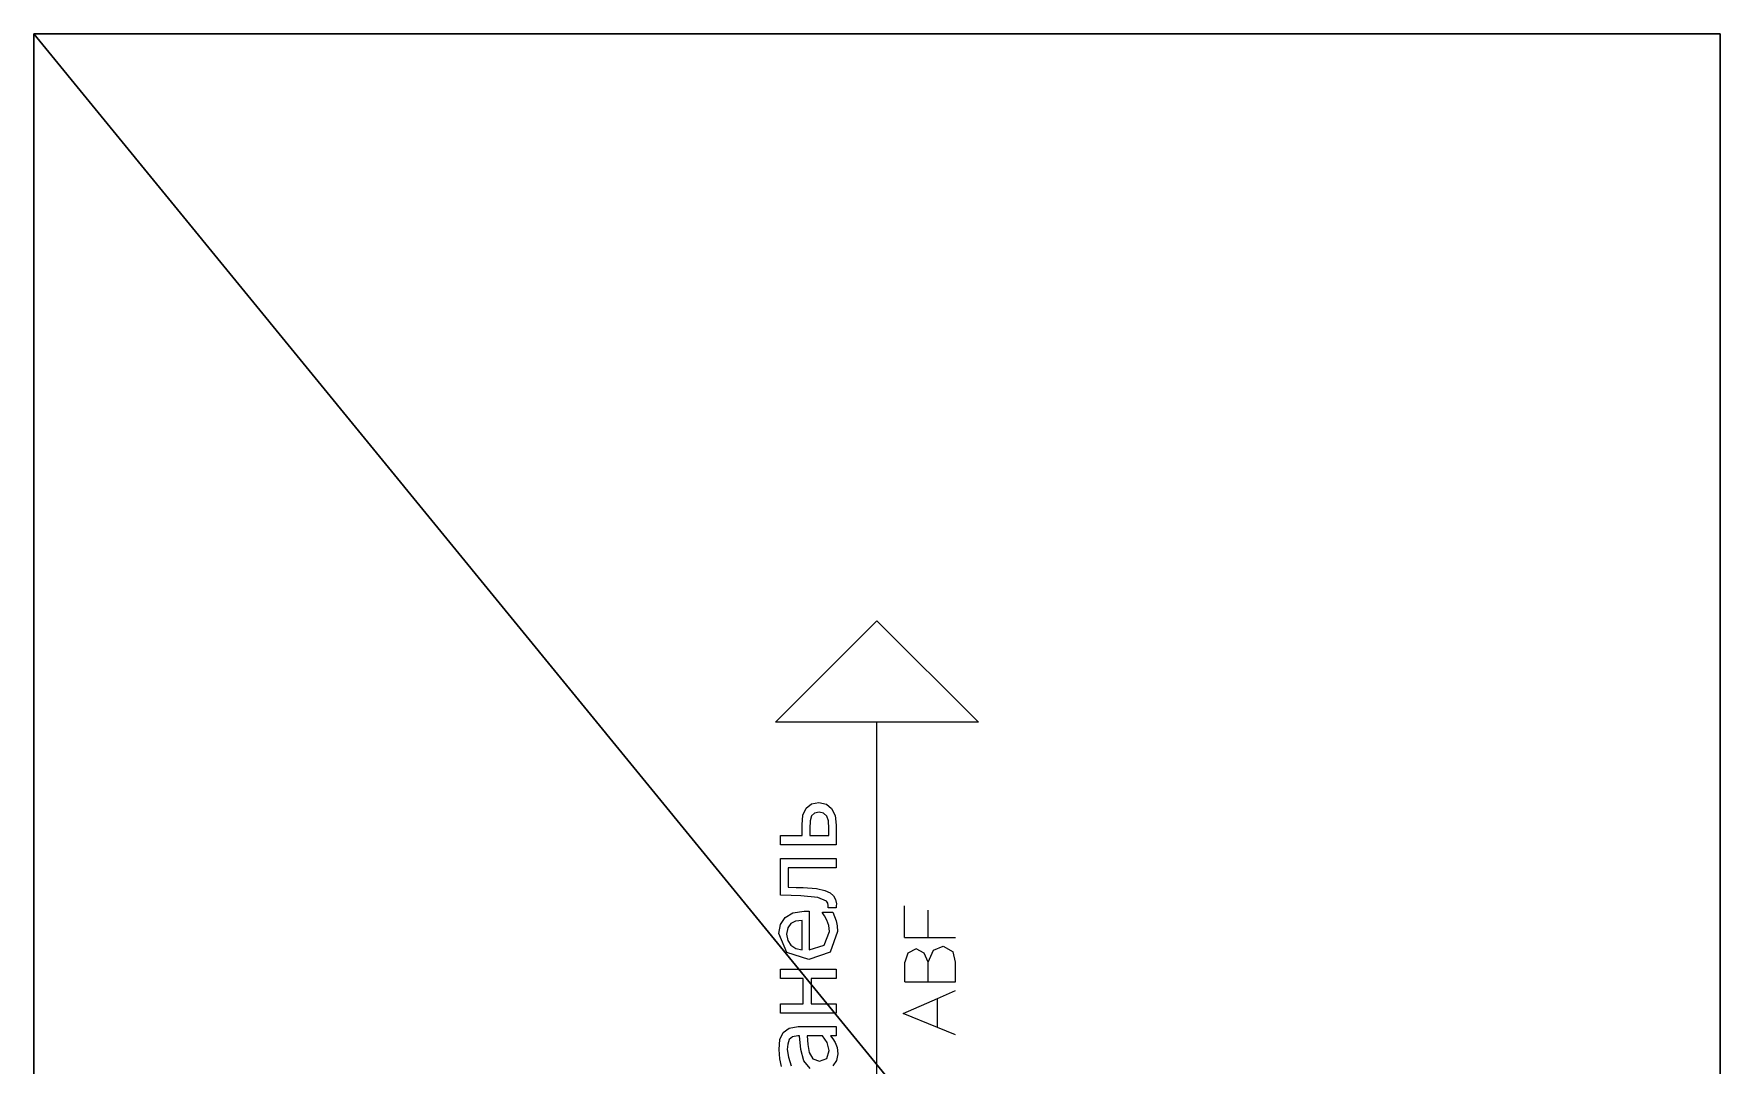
# Model space of a CAD drawing. Extents: x -1196 to 11, y -305 to 569.
# Drawn here: x -465 to 0, y 284.1 to 568.6 of the extents above; entities that cross this region are included whole.
import ezdxf

# ---------------------------------------------------------------- set-up
doc = ezdxf.new("R2010")
doc.units = 0
doc.header["$LTSCALE"] = 25.4
doc.layers.get('0').update_dxf_attribs({"linetype": 'CONTINUOUS'})
doc.layers.add('ABF_CUTTINGLINES', color=22, linetype='CONTINUOUS')
doc.layers.add('ABF_LABEL', color=190, linetype='CONTINUOUS')

# ---------------------------------------------------------------- blocks, each defined once
blk = doc.blocks.new('GROUP7_1')
at = {"layer": 'ABF_LABEL', "color": 0}
for p, q in [((-0.29, 16.7), (1.01, 16.99)), ((1.34, 15.52), (-0.2, 15.03)), ((1.01, 16.99), (2.69, 17.15)), ((2.68, 15.7), (1.34, 15.52)), ((3.62, 15.63), (2.68, 15.7)), ((2.69, 17.15), (4.39, 16.99)), ((4.39, 15.36), (3.62, 15.63)), ((4.39, 16.99), (5.64, 16.42)), ((4.88, 14.82), (4.39, 15.36)), ((5.06, 13.88), (4.88, 14.82)), ((5.64, 16.42), (6.43, 15.38)), ((6.43, 15.38), (6.7, 13.82)), ((9.01, 7.13), (9.01, 16.91)), ((9.01, 16.91), (10.65, 16.91)), ((10.65, 16.91), (10.65, 12.95)), ((15.09, 12.95), (15.09, 16.91)), ((15.09, 16.91), (16.73, 16.91)), ((16.73, 16.91), (16.73, 7.13)), ((18.43, 11.96), (19.68, 15.77)), ((19.68, 15.77), (22.96, 17.18)), ((20.91, 15.06), (20.35, 14.2)), ((21.75, 15.63), (20.91, 15.06)), ((22.86, 15.83), (21.75, 15.63)), ((23.98, 15.63), (22.86, 15.83)), ((22.96, 17.18), (24.57, 16.92)), ((24.72, 15.07), (23.98, 15.63)), ((24.57, 16.92), (25.8, 16.1)), ((25.12, 14.26), (24.72, 15.07)), ((25.8, 16.1), (26.6, 14.73)), ((29.56, 13.34), (29.62, 15.04)), ((29.62, 15.04), (29.68, 16.91)), ((29.68, 16.91), (36.12, 16.91)), ((31.11, 15.53), (31.06, 14.13)), ((34.48, 15.53), (31.11, 15.53)), ((34.48, 7.13), (34.48, 15.53)), ((36.12, 16.91), (36.12, 7.13)), ((38.51, 7.13), (38.51, 16.91)), ((38.51, 16.91), (40.15, 16.91)), ((40.15, 16.91), (40.15, 13.1)), ((-0.66, 11.7), (0.7, 12.83)), ((0.7, 12.83), (2.64, 13.35)), ((2.12, 11.85), (1.04, 11.23)), ((3.57, 12.11), (2.12, 11.85)), ((2.64, 13.35), (5.06, 13.57)), ((5.06, 12.25), (3.57, 12.11)), ((5.06, 13.57), (5.06, 13.88)), ((5.06, 9.54), (5.06, 12.25)), ((6.7, 13.82), (6.7, 7.13)), ((10.65, 12.95), (15.09, 12.95)), ((19.72, 8.22), (18.43, 11.96)), ((20.35, 14.2), (20.11, 13.11)), ((20.11, 13.11), (25.28, 13.11)), ((26.88, 11.85), (20.11, 11.85)), ((20.11, 11.85), (20.96, 9.24)), ((25.28, 13.11), (25.12, 14.26)), ((26.6, 14.73), (26.88, 12.74)), ((26.88, 12.74), (26.88, 11.85)), ((29.27, 10.34), (29.56, 13.34)), ((31.01, 12.92), (30.83, 10.62)), ((31.06, 14.13), (31.01, 12.92)), ((40.15, 13.1), (41.98, 13.1)), ((41.98, 13.1), (43.69, 12.99)), ((43.69, 12.99), (44.9, 12.43)), ((44.9, 12.43), (45.66, 11.47)), ((1.04, 11.23), (0.61, 10.07)), ((0.61, 10.07), (1.08, 8.8)), ((3.88, 8.71), (5.06, 9.54)), ((15.09, 11.54), (10.65, 11.54)), ((10.65, 11.54), (10.65, 7.13)), ((15.09, 7.13), (15.09, 11.54)), ((20.96, 9.24), (23.34, 8.34)), ((25.34, 8.78), (26.1, 9.17)), ((26.1, 9.17), (26.6, 9.52)), ((26.6, 9.52), (26.7, 9.52)), ((26.7, 9.52), (26.7, 7.73)), ((28.63, 8.84), (29.27, 10.34)), ((30.51, 9.13), (30.09, 8.22)), ((30.83, 10.62), (30.51, 9.13)), ((41.38, 11.77), (40.15, 11.77)), ((40.15, 11.77), (40.15, 8.44)), ((42.72, 11.73), (41.38, 11.77)), ((43.56, 11.47), (42.72, 11.73)), ((43.53, 8.8), (44.06, 9.34)), ((44.06, 10.92), (43.56, 11.47)), ((44.22, 10.13), (44.06, 10.92)), ((44.06, 9.34), (44.22, 10.13)), ((45.63, 8.87), (44.86, 7.94)), ((45.92, 10.16), (45.63, 8.87)), ((45.66, 11.47), (45.92, 10.16)), ((0.73, 7.09), (-0.22, 7.73)), ((1.88, 6.86), (0.73, 7.09)), ((1.08, 8.8), (2.47, 8.37)), ((3.02, 6.98), (1.88, 6.86)), ((2.47, 8.37), (3.88, 8.71)), ((3.87, 7.33), (3.02, 6.98)), ((4.52, 7.76), (3.87, 7.33)), ((5.06, 8.17), (4.52, 7.76)), ((5.06, 7.13), (5.06, 8.17)), ((6.7, 7.13), (5.06, 7.13)), ((10.65, 7.13), (9.01, 7.13)), ((16.73, 7.13), (15.09, 7.13)), ((23.35, 6.9), (19.72, 8.22)), ((23.34, 8.34), (24.4, 8.46)), ((24.34, 6.97), (23.35, 6.9)), ((25.21, 7.17), (24.34, 6.97)), ((24.4, 8.46), (25.34, 8.78)), ((25.98, 7.44), (25.21, 7.17)), ((26.7, 7.73), (25.98, 7.44)), ((27.49, 7.13), (27.49, 8.57)), ((27.49, 8.57), (27.58, 8.57)), ((27.8, 7.12), (27.49, 7.13)), ((27.58, 8.57), (27.7, 8.56)), ((27.7, 8.56), (27.86, 8.55)), ((28.15, 7.11), (27.8, 7.12)), ((27.86, 8.55), (28.27, 8.61)), ((28.93, 7.24), (28.15, 7.11)), ((28.27, 8.61), (28.63, 8.84)), ((29.56, 7.64), (28.93, 7.24)), ((30.09, 8.22), (29.56, 7.64)), ((36.12, 7.13), (34.48, 7.13)), ((41.93, 7.13), (38.51, 7.13)), ((40.15, 8.44), (41.35, 8.44)), ((41.35, 8.44), (42.7, 8.52)), ((43.62, 7.31), (41.93, 7.13)), ((42.7, 8.52), (43.53, 8.8)), ((44.86, 7.94), (43.62, 7.31)), ((-26.95, 0), (59.97, 0)), ((6.49, -10.57), (8.95, -4.58)), ((8.95, -4.58), (11.61, -10.57)), ((14.53, -4.88), (17.96, -4.88)), ((14.53, -4.88), (14.53, -8.98)), ((19.51, -5.38), (17.96, -4.88)), ((20.29, -6.84), (19.51, -5.38)), ((22.27, -4.79), (22.27, -8.97)), ((22.27, -4.79), (27.81, -4.79)), ((17.96, -8.98), (19.55, -8.25)), ((19.55, -8.25), (20.29, -6.84)), ((5.21, -13.72), (6.49, -10.57)), ((6.49, -10.57), (11.61, -10.57)), ((11.61, -10.57), (13.01, -13.72)), ((14.53, -8.98), (14.53, -13.72)), ((14.53, -8.98), (17.96, -8.98)), ((17.96, -8.98), (20.04, -9.9)), ((20.74, -11.59), (19.76, -13.36)), ((20.04, -9.9), (20.74, -11.59)), ((22.27, -8.97), (27.09, -8.97)), ((22.27, -8.97), (22.27, -13.72)), ((14.53, -13.72), (17.96, -13.72)), ((17.96, -13.72), (19.76, -13.36))]:
    blk.add_line(p, q, dxfattribs=at)
blk.add_polyline3d([(59.97, 17.78, 0), (77.75, 0, 0), (59.97, -17.78, 0), (59.97, 17.78, 0)], close=True, dxfattribs=at)
blk = doc.blocks.new('GROUP9_2')
at = {"layer": 'ABF_CUTTINGLINES', "color": 0}
blk.add_polyline3d([(0, 0, 0), (0, 568.6, 0), (-465, 568.6, 0), (-465, 0, 0), (0, 0, 0)], close=True, dxfattribs=at)
blk = doc.blocks.new('_______2')
at = {"layer": 'ABF_CUTTINGLINES', "color": 0}
for p, q in [((-465, 0, 18), (-465, 568.6, 18)), ((-465, 568.6, 18), (-465, 568.6)), ((-465, 0), (-465, 568.6)), ((-465, 0), (-465, 568.6)), ((-465, 568.6), (0, 568.6)), ((-465, 568.6), (0, 568.6)), ((-465, 568.6, 18), (-465, 568.6)), ((-465, 568.6, 18), (0, 568.6, 18)), ((-465, 568.6, 18), (0, 568.6, 18)), ((-465, 0, 18), (-465, 568.6, 18)), ((0, 568.6), (0, 0)), ((0, 568.6, 18), (0, 568.6)), ((0, 568.6, 18), (0, 0, 18)), ((0, 568.6), (0, 0)), ((0, 568.6, 18), (0, 568.6)), ((0, 568.6, 18), (0, 0, 18))]:
    blk.add_line(p, q, dxfattribs=at)
blk.add_blockref('GROUP9_2', (0, 0, 18), dxfattribs=at)
at = {"layer": 'ABF_LABEL', "color": 0, "xscale": 1.574803149606299, "yscale": 1.574803149606299, "rotation": 90}
blk.add_blockref('GROUP7_1', (-232.5, 284.3, 18), dxfattribs=at)
at = {"color": 0}
mesh = blk.add_polyface(dxfattribs=at)
corners = [(-465, 568.6, 18), (-465, 0), (-465, 0, 18), (-465, 568.6)]
mesh.append_faces([[corners[k] for k in face] for face in [(0, 1, 2), (1, 0, 3)]], dxfattribs={"vtx0": -1, "color": 0})
mesh = blk.add_polyface(dxfattribs=at)
corners = [(-465, 568.6), (0, 0), (-465, 0), (0, 568.6)]
mesh.append_faces([[corners[k] for k in face] for face in [(0, 1, 2), (1, 0, 3)]], dxfattribs={"vtx0": -1, "color": 0})
mesh = blk.add_polyface(dxfattribs=at)
corners = [(-465, 568.6, 18), (0, 568.6), (-465, 568.6), (0, 568.6, 18)]
mesh.append_faces([[corners[k] for k in face] for face in [(0, 1, 2), (1, 0, 3)]], dxfattribs={"vtx0": -1, "color": 0})
at = {"color": 7}
mesh = blk.add_polyface(dxfattribs=at)
corners = [(0, 0, 18), (-465, 568.6, 18), (-465, 0, 18), (0, 568.6, 18)]
mesh.append_faces([[corners[k] for k in face] for face in [(0, 1, 2), (1, 0, 3)]], dxfattribs={"vtx0": -1, "color": 7})
at = {"color": 0}
mesh = blk.add_polyface(dxfattribs=at)
corners = [(0, 568.6), (0, 0, 18), (0, 0), (0, 568.6, 18)]
mesh.append_faces([[corners[k] for k in face] for face in [(0, 1, 2), (1, 0, 3)]], dxfattribs={"vtx0": -1, "color": 0})
blk = doc.blocks.new('THICKNESS_18')
at = {"color": 0}
blk.add_blockref('_______2', (0, 0), dxfattribs=at)

msp = doc.modelspace()

# ---------------------------------------------------------------- block references
at = {"color": 0}
msp.add_blockref('THICKNESS_18', (0, 0), dxfattribs=at)

doc.saveas('drawing.dxf')
